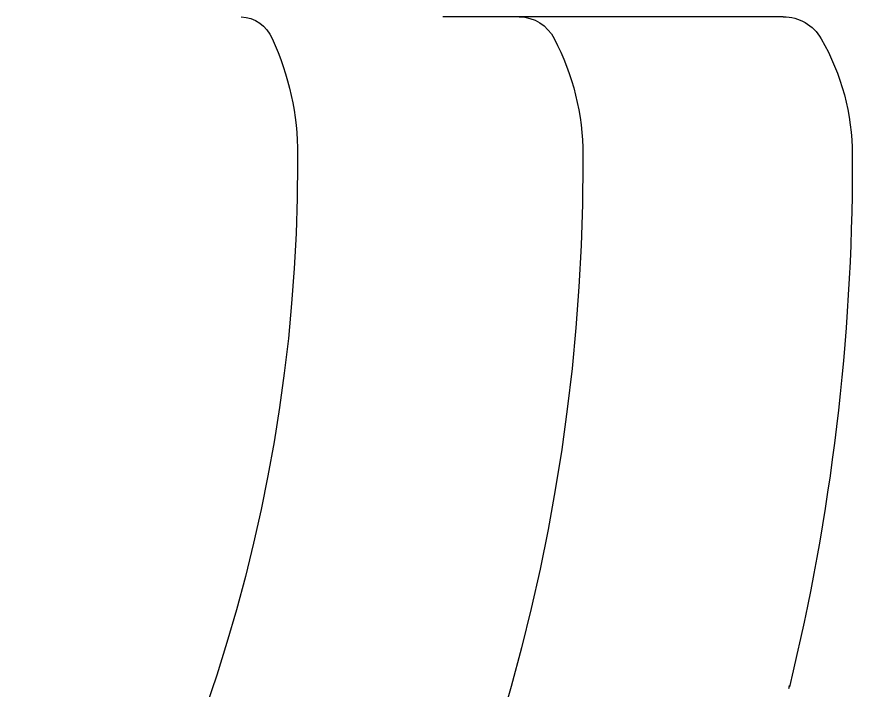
# Model space of a CAD drawing. Header units: millimetres. Extents: x 2698011 to 2856548, y 1019778 to 1210064.
# Drawn here: x 2783769.82 to 2783798.45, y 1121660.15 to 1121683.23 of the extents above; entities that cross this region are included whole.
import ezdxf

# ---------------------------------------------------------------- set-up
doc = ezdxf.new("R2010")
doc.units = ezdxf.units.MM
doc.layers.add('Bloques borde', color=9, linetype='Continuous')
doc.layers.add('Y_ CAJAS', color=9, linetype='Continuous')

# ---------------------------------------------------------------- blocks, each defined once
blk = doc.blocks.new('CO ALURA_  2500 tras 1120 CE ESQ - Inc')
at = {"layer": 'Bloques borde', "linetype": 'Continuous'}
for p, q in [((1.046012943926114, 2.284741669750815), (1.046012943926114, 2.284999999999996)), ((1.046012943926114, 2.284741669750815), (1.046012943926114, 2.284999999999996)), ((1.055785966171896, 2.284741669750815), (1.055785966171896, 2.284999999999996)), ((1.055785966171896, 2.284741669750815), (1.055785966171896, 2.284999999999996)), ((1.065016950491241, 2.284741669750815), (1.065016950491241, 2.284999999999996)), ((1.065016950491241, 2.284741669750815), (1.065016950491241, 2.284999999999996)), ((1.053604465883722, 2.279999999999999), (1.050982441796832, 2.279999999999999)), ((1.053604465883722, 2.279999999999999), (1.050982441796832, 2.279999999999999)), ((1.053604479115562, 2.279999999999999), (1.053604465883722, 2.279999999999999)), ((1.053604479115562, 2.279999999999999), (1.053604465883722, 2.279999999999999)), ((1.062650916876207, 2.279999999999999), (1.053604479115562, 2.279999999999999)), ((1.062650916876207, 2.279999999999999), (1.053604479115562, 2.279999999999999))]:
    blk.add_line(p, q, dxfattribs=at)
for centre, radius, start, end in [((0.989080748852956, 2.284999999999996), 0.0667052173189661, 0, 75.58083146666723), ((0.989080748852956, 2.284999999999996), 0.0667052173189661, 0, 75.58083146666723), ((0.989080748852956, 2.284999999999996), 0.0569321950731602, 0, 75.58083146666723), ((0.989080748852956, 2.284999999999996), 0.0569321950731602, 0, 75.58083146666723), ((1.019560142652435, 2.292883291923144), 0.0444461913521501, 13.0399153122432, 13.18654388318723), ((1.019560142652435, 2.292883291923144), 0.0444461913521501, 13.0399153122432, 13.18654388318723), ((0.989080748852956, 2.284999999999996), 0.0759362016383061, 0, 13.67890822990066), ((0.989080748852956, 2.284999999999996), 0.0759362016383061, 0, 13.67890822990066), ((1.036593870437825, 2.284713252857287), 0.0094191163543772, 335.1298718469925, 0.1728580975835414), ((1.036593870437825, 2.284713252857287), 0.0094191163543772, 335.1298718469925, 0.1728580975835414), ((1.047248284595297, 2.284729017832646), 0.0085376909510015, 332.2361782927762, 0.08490606945600268), ((1.047248284595297, 2.284729017832646), 0.0085376909510015, 332.2361782927762, 0.08490606945600268), ((1.057016950491231, 2.284741669750815), 0.0079999999999999, 330.0847522793688, 0), ((1.057016950491231, 2.284741669750815), 0.0079999999999999, 330.0847522793688, 0), ((1.044008017422724, 2.281224425046076), 0.0012261684089293, 273.0556804383966, 337.3345962085553), ((1.044008017422724, 2.281224425046076), 0.0012261684089293, 273.0556804383966, 337.3345962085553), ((1.053577682980856, 2.281373983677553), 0.0013742449487028, 271.1172700552349, 333.0857307219763), ((1.053577682980856, 2.281373983677553), 0.0013742449487028, 271.1172700552349, 333.0857307219763), ((1.062650916876207, 2.281499999999994), 0.0015, 270, 330.0847522793688), ((1.062650916876207, 2.281499999999994), 0.0015, 270, 330.0847522793688)]:
    blk.add_arc(centre, radius, start, end, dxfattribs=at)

msp = doc.modelspace()

# ---------------------------------------------------------------- block references
at = {"layer": 'Y_ CAJAS', "xscale": -1000, "yscale": 1000, "zscale": 1000, "rotation": 179.9977225467084}
msp.add_blockref('CO ALURA_  2500 tras 1120 CE ESQ - Inc', (2782733.522825208, 1123963.273241265, -0.3880036102033024), dxfattribs=at)

doc.saveas('drawing.dxf')
